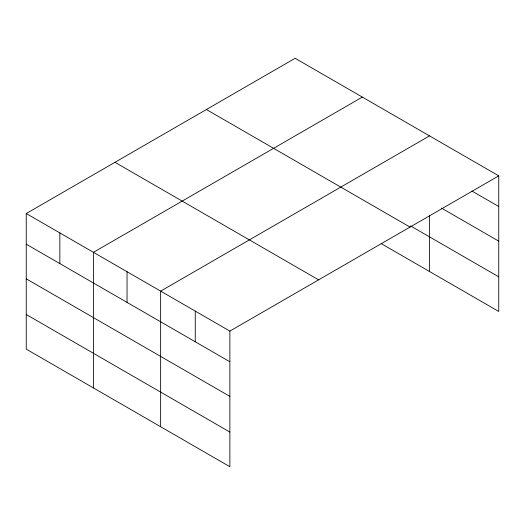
<?xml version="1.0" encoding="UTF-8"?>
<svg xmlns="http://www.w3.org/2000/svg" width="525" height="525" viewBox="0 0 525 525"><rect width="100%" height="100%" fill="white"/><g stroke="black" fill="none" stroke-linecap="round" stroke-linejoin="round"><path stroke-width="0.79" d="M498.75 175.855L295.129 58.295L26.25 213.531L26.25 349.145L229.871 466.705L229.871 331.091L498.75 175.855L498.75 311.469L381.222 243.613M362.322 97.092L93.443 252.328L93.443 387.936M429.516 135.883L160.643 291.119L160.643 426.733M471.903 191.021L498.75 206.522M441.525 208.117L498.75 241.152M410.622 225.953L498.75 276.832M206.397 109.522L410.018 227.082M114.982 162.304L318.603 279.864M26.25 213.531L229.871 331.091M26.25 244.197L229.871 361.758M26.25 278.827L229.871 396.388M26.25 314.508L229.871 432.068M429.516 215.782L429.516 271.497M195.254 311.108L195.254 341.768M127.043 271.727L127.043 302.387M59.85 232.929L59.85 263.596"/></g></svg>
